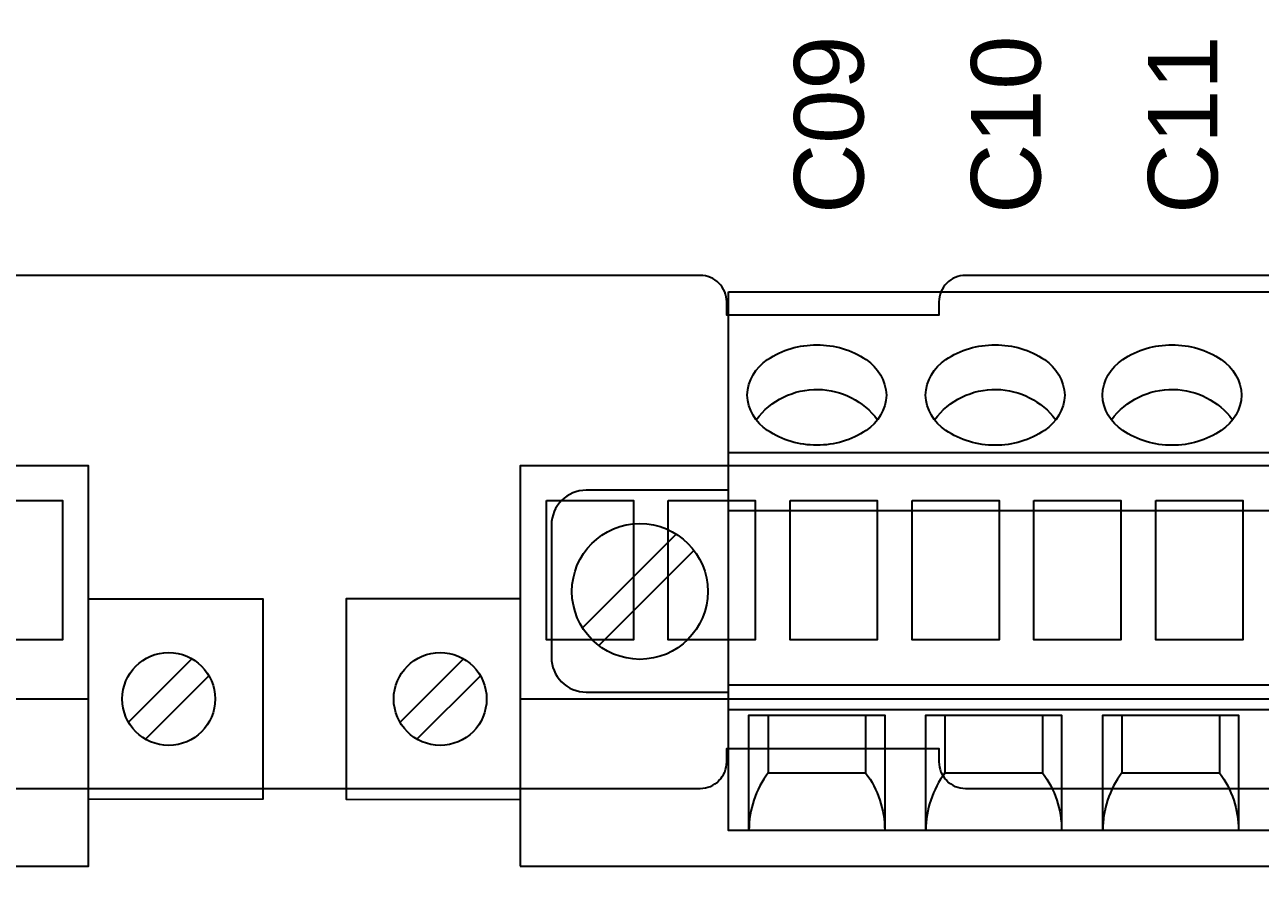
# Model space of a CAD drawing. Extents: x 1 to 23.8, y 0.2 to 17.
# Drawn here: x 19.987 to 21.384, y 4.358 to 5.326 of the extents above; entities that cross this region are included whole.
import ezdxf

# ---------------------------------------------------------------- set-up
doc = ezdxf.new("R2010")
doc.units = 0
doc.header["$MEASUREMENT"] = 0
for name, color, linetype in [('2_01__0-__EMPTY', 7, 'CONTINUOUS'), ('2_03__1-___4__DI__4__DO__S', 7, 'CONTINUOUS'), ('2_04__B-___4__DI__4__DO__F', 7, 'CONTINUOUS'), ('2_05__C-___4__DI__3__DO', 7, 'CONTINUOUS'), ('2_06__2X___8__DO__STD_FORM', 7, 'CONTINUOUS'), ('2_07__2A___8__DO__STD_FORM', 7, 'CONTINUOUS'), ('2_08__2B___8__DO__STD__6__', 7, 'CONTINUOUS'), ('2_09__2C___8__DO__STD__2__', 7, 'CONTINUOUS'), ('2_10__3-___8__DI', 7, 'CONTINUOUS'), ('2_11__D-___14__DI', 7, 'CONTINUOUS'), ('2_12__5-___8__AI', 7, 'CONTINUOUS'), ('2_13__6-___4__AI__4__AO', 7, 'CONTINUOUS'), ('3_01__0-__EMPTY', 7, 'CONTINUOUS'), ('3_02__9X__RTD', 7, 'CONTINUOUS'), ('3_03__91__RTD_TC', 7, 'CONTINUOUS'), ('3_04__1-___4__DI__4__DO__S', 7, 'CONTINUOUS'), ('3_05__B-___4__DI__4__DO__F', 7, 'CONTINUOUS'), ('3_06__C-___4__DI__3__DO', 7, 'CONTINUOUS'), ('3_07__2X___8__DO__STD_FORM', 7, 'CONTINUOUS'), ('3_08__2A___8__DO__STD_FORM', 7, 'CONTINUOUS'), ('3_09__2B___8__DO__STD__6__', 7, 'CONTINUOUS'), ('3_10__2C___8__DO__STD__2__', 7, 'CONTINUOUS'), ('3_11__3-___8__DI', 7, 'CONTINUOUS'), ('3_12__D-___14__DI', 7, 'CONTINUOUS'), ('3_13__5-___8__AI', 7, 'CONTINUOUS'), ('3_14__6-___4__AI__4__AO', 7, 'CONTINUOUS'), ('6_00_____DWG', 7, 'CONTINUOUS')]:
    doc.layers.add(name, color=color, linetype=linetype)
doc.styles.add('ARIAL', font='arial.ttf')

msp = doc.modelspace()

# ---------------------------------------------------------------- linework, layer by layer
at = {"layer": '3_01__0-__EMPTY'}
for points in [[(22.0155, 5.042), (21.0502, 5.042, 0.414214), (21.0203, 5.0121), (21.0203, 4.997), (20.7803, 4.997), (20.7803, 5.0121, 0.414214), (20.7505, 5.042), (19.8552, 5.042, 0.414214)], [(19.8552, 4.462), (20.7505, 4.462, 0.414214), (20.7803, 4.4919), (20.7803, 4.507), (21.0203, 4.507), (21.0203, 4.4919, 0.414214), (21.0502, 4.462), (22.0155, 4.462, 0.414214)]]:
    msp.add_lwpolyline(points, format="xyb", dxfattribs=at)
at = {"layer": '3_02__9X__RTD'}
for points in [[(17.9724, 4.3741), (20.059, 4.3741), (20.059, 4.8269), (17.9724, 4.8269)], [(20.547, 4.3741), (22.6336, 4.3741), (22.6336, 4.8269), (20.547, 4.8269)], [(19.931, 4.7875), (20.0294, 4.7875), (20.0294, 4.63), (19.931, 4.63)], [(20.5765, 4.7875), (20.6749, 4.7875), (20.6749, 4.63), (20.5765, 4.63)], [(20.7143, 4.7875), (20.8127, 4.7875), (20.8127, 4.63), (20.7143, 4.63)], [(20.8521, 4.7875), (20.9505, 4.7875), (20.9505, 4.63), (20.8521, 4.63)], [(20.9899, 4.7875), (21.0883, 4.7875), (21.0883, 4.63), (20.9899, 4.63)], [(21.1277, 4.7875), (21.2261, 4.7875), (21.2261, 4.63), (21.1277, 4.63)], [(21.2655, 4.7875), (21.3639, 4.7875), (21.3639, 4.63), (21.2655, 4.63)]]:
    msp.add_lwpolyline(points, close=True, dxfattribs=at)
for points in [[(20.059, 4.6763), (20.2558, 4.6763), (20.2558, 4.4499), (20.059, 4.4493)], [(20.547, 4.6763), (20.3501, 4.6763), (20.3501, 4.4499), (20.547, 4.4493)], [(20.1758, 4.6085), (20.1041, 4.5368)], [(20.4827, 4.6085), (20.411, 4.5368)], [(20.4827, 4.6085), (20.411, 4.5368)], [(20.1233, 4.5176), (20.195, 4.5893)], [(20.4302, 4.5176), (20.5019, 4.5893)], [(17.9724, 4.5631), (20.059, 4.5631)], [(20.547, 4.5631), (22.6336, 4.5631)]]:
    msp.add_lwpolyline(points, dxfattribs=at)
for centre in [(20.1495, 4.5631), (20.4564, 4.5631)]:
    msp.add_circle(centre, 0.0525, dxfattribs=at)
at = {"layer": '3_03__91__RTD_TC'}
for points in [[(17.9724, 4.3741), (20.059, 4.3741), (20.059, 4.8269), (17.9724, 4.8269)], [(20.547, 4.3741), (22.6336, 4.3741), (22.6336, 4.8269), (20.547, 4.8269)], [(19.931, 4.7875), (20.0294, 4.7875), (20.0294, 4.63), (19.931, 4.63)], [(20.5765, 4.7875), (20.6749, 4.7875), (20.6749, 4.63), (20.5765, 4.63)], [(20.7143, 4.7875), (20.8127, 4.7875), (20.8127, 4.63), (20.7143, 4.63)], [(20.8521, 4.7875), (20.9505, 4.7875), (20.9505, 4.63), (20.8521, 4.63)], [(20.9899, 4.7875), (21.0883, 4.7875), (21.0883, 4.63), (20.9899, 4.63)], [(21.1277, 4.7875), (21.2261, 4.7875), (21.2261, 4.63), (21.1277, 4.63)], [(21.2655, 4.7875), (21.3639, 4.7875), (21.3639, 4.63), (21.2655, 4.63)]]:
    msp.add_lwpolyline(points, close=True, dxfattribs=at)
for points in [[(20.059, 4.6763), (20.2558, 4.6763), (20.2558, 4.4499), (20.059, 4.4493)], [(20.547, 4.6763), (20.3501, 4.6763), (20.3501, 4.4499), (20.547, 4.4493)], [(20.1758, 4.6085), (20.1041, 4.5368)], [(20.4827, 4.6085), (20.411, 4.5368)], [(20.4827, 4.6085), (20.411, 4.5368)], [(20.1233, 4.5176), (20.195, 4.5893)], [(20.4302, 4.5176), (20.5019, 4.5893)], [(17.9724, 4.5631), (20.059, 4.5631)], [(20.547, 4.5631), (22.6336, 4.5631)]]:
    msp.add_lwpolyline(points, dxfattribs=at)
for centre in [(20.1495, 4.5631), (20.4564, 4.5631)]:
    msp.add_circle(centre, 0.0525, dxfattribs=at)
at = {"layer": '3_04__1-___4__DI__4__DO__S'}
msp.add_lwpolyline([(20.7822, 5.0233), (22.3822, 5.0233), (22.3822, 4.4145), (20.7822, 4.4145)], close=True, dxfattribs=at)
for points in [[(20.8035, 4.9068, -0.244062), (20.8266, 4.9468, -0.154167), (20.8822, 4.9634, -0.154167), (20.9379, 4.9468, -0.236767), (20.961, 4.9068, -0.24406), (20.9379, 4.8667, -0.154167), (20.8822, 4.8502, -0.154167), (20.8266, 4.8667, -0.244061)], [(21.0051, 4.9068, -0.244062), (21.0281, 4.9468, -0.154167), (21.0838, 4.9634, -0.154167), (21.1395, 4.9468, -0.236767), (21.1625, 4.9068, -0.24406), (21.1395, 4.8667, -0.154167), (21.0838, 4.8501, -0.154167), (21.0281, 4.8667, -0.244061)], [(21.2051, 4.9068, -0.244062), (21.2281, 4.9468, -0.154167), (21.2838, 4.9634, -0.154167), (21.3395, 4.9468, -0.236767), (21.3625, 4.9068, -0.24406), (21.3395, 4.8667, -0.154167), (21.2838, 4.8501, -0.154167), (21.2281, 4.8667, -0.244061)]]:
    msp.add_lwpolyline(points, format="xyb", close=True, dxfattribs=at)
for points in [[(20.8136, 4.8788, -0.001746), (20.8137, 4.8789, -0.240907), (20.8838, 4.9131, -0.231198), (20.9508, 4.8789, -0.005828), (20.951, 4.879)], [(21.0152, 4.8787, -0.001746), (21.0153, 4.8789, -0.240907), (21.0854, 4.9131, -0.231198), (21.1523, 4.8789, -0.005828), (21.1526, 4.8789)], [(21.2152, 4.8787, -0.001746), (21.2153, 4.8789, -0.240907), (21.2854, 4.9131, -0.231198), (21.3523, 4.8789, -0.005828), (21.3526, 4.8789)], [(20.7822, 4.7991), (20.6216, 4.7991, 0.414169), (20.5822, 4.7597), (20.5822, 4.6102, 0.414258), (20.6216, 4.5708), (20.7822, 4.5708)], [(20.8271, 4.5446), (20.8271, 4.4795, 0.162853), (20.8055, 4.4145, 1.944453)], [(20.9374, 4.5446), (20.9374, 4.4795, -0.162853), (20.959, 4.4145, -1.944453)], [(21.0271, 4.5446), (21.0271, 4.4795, 0.162853), (21.0055, 4.4145, 1.944453)], [(21.1374, 4.5446), (21.1374, 4.4795, -0.162853), (21.159, 4.4145, -1.944453)], [(21.2271, 4.5446), (21.2271, 4.4795, 0.162853), (21.2055, 4.4145, 1.944453)], [(21.3374, 4.5446), (21.3374, 4.4795, -0.162853), (21.359, 4.4145, -1.944453)]]:
    msp.add_lwpolyline(points, format="xyb", dxfattribs=at)
for points in [[(20.7822, 4.8417), (22.3822, 4.8417)], [(20.7822, 4.7762), (22.3822, 4.7762)], [(20.6174, 4.6436), (20.7233, 4.7495)], [(20.6357, 4.6236), (20.7433, 4.7311)], [(20.7822, 4.5791), (22.3822, 4.5791)], [(20.7822, 4.5513), (22.3822, 4.5513)], [(20.8055, 4.4145), (20.8055, 4.5446), (20.959, 4.5446), (20.959, 4.4145)], [(21.0055, 4.4145), (21.0055, 4.5446), (21.159, 4.5446), (21.159, 4.4145)], [(21.2055, 4.4145), (21.2055, 4.5446), (21.359, 4.5446), (21.359, 4.4145)], [(20.8271, 4.4795), (20.9374, 4.4795)], [(21.0271, 4.4795), (21.1374, 4.4795)], [(21.2271, 4.4795), (21.3374, 4.4795)]]:
    msp.add_lwpolyline(points, dxfattribs=at)
msp.add_circle((20.6822, 4.6847), 0.0768, dxfattribs=at)
at = {"layer": '3_05__B-___4__DI__4__DO__F'}
msp.add_lwpolyline([(20.7822, 5.0233), (22.3822, 5.0233), (22.3822, 4.4145), (20.7822, 4.4145)], close=True, dxfattribs=at)
for points in [[(20.8035, 4.9068, -0.244062), (20.8266, 4.9468, -0.154167), (20.8822, 4.9634, -0.154167), (20.9379, 4.9468, -0.236767), (20.961, 4.9068, -0.24406), (20.9379, 4.8667, -0.154167), (20.8822, 4.8502, -0.154167), (20.8266, 4.8667, -0.244061)], [(21.0051, 4.9068, -0.244062), (21.0281, 4.9468, -0.154167), (21.0838, 4.9634, -0.154167), (21.1395, 4.9468, -0.236767), (21.1625, 4.9068, -0.24406), (21.1395, 4.8667, -0.154167), (21.0838, 4.8501, -0.154167), (21.0281, 4.8667, -0.244061)], [(21.2051, 4.9068, -0.244062), (21.2281, 4.9468, -0.154167), (21.2838, 4.9634, -0.154167), (21.3395, 4.9468, -0.236767), (21.3625, 4.9068, -0.24406), (21.3395, 4.8667, -0.154167), (21.2838, 4.8501, -0.154167), (21.2281, 4.8667, -0.244061)]]:
    msp.add_lwpolyline(points, format="xyb", close=True, dxfattribs=at)
for points in [[(20.8136, 4.8788, -0.001746), (20.8137, 4.8789, -0.240907), (20.8838, 4.9131, -0.231198), (20.9508, 4.8789, -0.005828), (20.951, 4.879)], [(21.0152, 4.8787, -0.001746), (21.0153, 4.8789, -0.240907), (21.0854, 4.9131, -0.231198), (21.1523, 4.8789, -0.005828), (21.1526, 4.8789)], [(21.2152, 4.8787, -0.001746), (21.2153, 4.8789, -0.240907), (21.2854, 4.9131, -0.231198), (21.3523, 4.8789, -0.005828), (21.3526, 4.8789)], [(20.7822, 4.7991), (20.6216, 4.7991, 0.414169), (20.5822, 4.7597), (20.5822, 4.6102, 0.414258), (20.6216, 4.5708), (20.7822, 4.5708)], [(20.8271, 4.5446), (20.8271, 4.4795, 0.162853), (20.8055, 4.4145, 1.944453)], [(20.9374, 4.5446), (20.9374, 4.4795, -0.162853), (20.959, 4.4145, -1.944453)], [(21.0271, 4.5446), (21.0271, 4.4795, 0.162853), (21.0055, 4.4145, 1.944453)], [(21.1374, 4.5446), (21.1374, 4.4795, -0.162853), (21.159, 4.4145, -1.944453)], [(21.2271, 4.5446), (21.2271, 4.4795, 0.162853), (21.2055, 4.4145, 1.944453)], [(21.3374, 4.5446), (21.3374, 4.4795, -0.162853), (21.359, 4.4145, -1.944453)]]:
    msp.add_lwpolyline(points, format="xyb", dxfattribs=at)
for points in [[(20.7822, 4.8417), (22.3822, 4.8417)], [(20.7822, 4.7762), (22.3822, 4.7762)], [(20.6174, 4.6436), (20.7233, 4.7495)], [(20.6357, 4.6236), (20.7433, 4.7311)], [(20.7822, 4.5791), (22.3822, 4.5791)], [(20.7822, 4.5513), (22.3822, 4.5513)], [(20.8055, 4.4145), (20.8055, 4.5446), (20.959, 4.5446), (20.959, 4.4145)], [(21.0055, 4.4145), (21.0055, 4.5446), (21.159, 4.5446), (21.159, 4.4145)], [(21.2055, 4.4145), (21.2055, 4.5446), (21.359, 4.5446), (21.359, 4.4145)], [(20.8271, 4.4795), (20.9374, 4.4795)], [(21.0271, 4.4795), (21.1374, 4.4795)], [(21.2271, 4.4795), (21.3374, 4.4795)]]:
    msp.add_lwpolyline(points, dxfattribs=at)
msp.add_circle((20.6822, 4.6847), 0.0768, dxfattribs=at)
at = {"layer": '3_06__C-___4__DI__3__DO'}
msp.add_lwpolyline([(20.7822, 5.0233), (22.3822, 5.0233), (22.3822, 4.4145), (20.7822, 4.4145)], close=True, dxfattribs=at)
for points in [[(20.8035, 4.9068, -0.244062), (20.8266, 4.9468, -0.154167), (20.8822, 4.9634, -0.154167), (20.9379, 4.9468, -0.236767), (20.961, 4.9068, -0.24406), (20.9379, 4.8667, -0.154167), (20.8822, 4.8502, -0.154167), (20.8266, 4.8667, -0.244061)], [(21.0051, 4.9068, -0.244062), (21.0281, 4.9468, -0.154167), (21.0838, 4.9634, -0.154167), (21.1395, 4.9468, -0.236767), (21.1625, 4.9068, -0.24406), (21.1395, 4.8667, -0.154167), (21.0838, 4.8501, -0.154167), (21.0281, 4.8667, -0.244061)], [(21.2051, 4.9068, -0.244062), (21.2281, 4.9468, -0.154167), (21.2838, 4.9634, -0.154167), (21.3395, 4.9468, -0.236767), (21.3625, 4.9068, -0.24406), (21.3395, 4.8667, -0.154167), (21.2838, 4.8501, -0.154167), (21.2281, 4.8667, -0.244061)]]:
    msp.add_lwpolyline(points, format="xyb", close=True, dxfattribs=at)
for points in [[(20.8136, 4.8788, -0.001746), (20.8137, 4.8789, -0.240907), (20.8838, 4.9131, -0.231198), (20.9508, 4.8789, -0.005828), (20.951, 4.879)], [(21.0152, 4.8787, -0.001746), (21.0153, 4.8789, -0.240907), (21.0854, 4.9131, -0.231198), (21.1523, 4.8789, -0.005828), (21.1526, 4.8789)], [(21.2152, 4.8787, -0.001746), (21.2153, 4.8789, -0.240907), (21.2854, 4.9131, -0.231198), (21.3523, 4.8789, -0.005828), (21.3526, 4.8789)], [(20.7822, 4.7991), (20.6216, 4.7991, 0.414169), (20.5822, 4.7597), (20.5822, 4.6102, 0.414258), (20.6216, 4.5708), (20.7822, 4.5708)], [(20.8271, 4.5446), (20.8271, 4.4795, 0.162853), (20.8055, 4.4145, 1.944453)], [(20.9374, 4.5446), (20.9374, 4.4795, -0.162853), (20.959, 4.4145, -1.944453)], [(21.0271, 4.5446), (21.0271, 4.4795, 0.162853), (21.0055, 4.4145, 1.944453)], [(21.1374, 4.5446), (21.1374, 4.4795, -0.162853), (21.159, 4.4145, -1.944453)], [(21.2271, 4.5446), (21.2271, 4.4795, 0.162853), (21.2055, 4.4145, 1.944453)], [(21.3374, 4.5446), (21.3374, 4.4795, -0.162853), (21.359, 4.4145, -1.944453)]]:
    msp.add_lwpolyline(points, format="xyb", dxfattribs=at)
for points in [[(20.7822, 4.8417), (22.3822, 4.8417)], [(20.7822, 4.7762), (22.3822, 4.7762)], [(20.6174, 4.6436), (20.7233, 4.7495)], [(20.6357, 4.6236), (20.7433, 4.7311)], [(20.7822, 4.5791), (22.3822, 4.5791)], [(20.7822, 4.5513), (22.3822, 4.5513)], [(20.8055, 4.4145), (20.8055, 4.5446), (20.959, 4.5446), (20.959, 4.4145)], [(21.0055, 4.4145), (21.0055, 4.5446), (21.159, 4.5446), (21.159, 4.4145)], [(21.2055, 4.4145), (21.2055, 4.5446), (21.359, 4.5446), (21.359, 4.4145)], [(20.8271, 4.4795), (20.9374, 4.4795)], [(21.0271, 4.4795), (21.1374, 4.4795)], [(21.2271, 4.4795), (21.3374, 4.4795)]]:
    msp.add_lwpolyline(points, dxfattribs=at)
msp.add_circle((20.6822, 4.6847), 0.0768, dxfattribs=at)
at = {"layer": '3_07__2X___8__DO__STD_FORM'}
msp.add_lwpolyline([(20.7822, 5.0233), (22.3822, 5.0233), (22.3822, 4.4145), (20.7822, 4.4145)], close=True, dxfattribs=at)
for points in [[(20.8035, 4.9068, -0.244062), (20.8266, 4.9468, -0.154167), (20.8822, 4.9634, -0.154167), (20.9379, 4.9468, -0.236767), (20.961, 4.9068, -0.24406), (20.9379, 4.8667, -0.154167), (20.8822, 4.8502, -0.154167), (20.8266, 4.8667, -0.244061)], [(21.0051, 4.9068, -0.244062), (21.0281, 4.9468, -0.154167), (21.0838, 4.9634, -0.154167), (21.1395, 4.9468, -0.236767), (21.1625, 4.9068, -0.24406), (21.1395, 4.8667, -0.154167), (21.0838, 4.8501, -0.154167), (21.0281, 4.8667, -0.244061)], [(21.2051, 4.9068, -0.244062), (21.2281, 4.9468, -0.154167), (21.2838, 4.9634, -0.154167), (21.3395, 4.9468, -0.236767), (21.3625, 4.9068, -0.24406), (21.3395, 4.8667, -0.154167), (21.2838, 4.8501, -0.154167), (21.2281, 4.8667, -0.244061)]]:
    msp.add_lwpolyline(points, format="xyb", close=True, dxfattribs=at)
for points in [[(20.8136, 4.8788, -0.001746), (20.8137, 4.8789, -0.240907), (20.8838, 4.9131, -0.231198), (20.9508, 4.8789, -0.005828), (20.951, 4.879)], [(21.0152, 4.8787, -0.001746), (21.0153, 4.8789, -0.240907), (21.0854, 4.9131, -0.231198), (21.1523, 4.8789, -0.005828), (21.1526, 4.8789)], [(21.2152, 4.8787, -0.001746), (21.2153, 4.8789, -0.240907), (21.2854, 4.9131, -0.231198), (21.3523, 4.8789, -0.005828), (21.3526, 4.8789)], [(20.7822, 4.7991), (20.6216, 4.7991, 0.414169), (20.5822, 4.7597), (20.5822, 4.6102, 0.414258), (20.6216, 4.5708), (20.7822, 4.5708)], [(20.8271, 4.5446), (20.8271, 4.4795, 0.162853), (20.8055, 4.4145, 1.944453)], [(20.9374, 4.5446), (20.9374, 4.4795, -0.162853), (20.959, 4.4145, -1.944453)], [(21.0271, 4.5446), (21.0271, 4.4795, 0.162853), (21.0055, 4.4145, 1.944453)], [(21.1374, 4.5446), (21.1374, 4.4795, -0.162853), (21.159, 4.4145, -1.944453)], [(21.2271, 4.5446), (21.2271, 4.4795, 0.162853), (21.2055, 4.4145, 1.944453)], [(21.3374, 4.5446), (21.3374, 4.4795, -0.162853), (21.359, 4.4145, -1.944453)]]:
    msp.add_lwpolyline(points, format="xyb", dxfattribs=at)
for points in [[(20.7822, 4.8417), (22.3822, 4.8417)], [(20.7822, 4.7762), (22.3822, 4.7762)], [(20.6174, 4.6436), (20.7233, 4.7495)], [(20.6357, 4.6236), (20.7433, 4.7311)], [(20.7822, 4.5791), (22.3822, 4.5791)], [(20.7822, 4.5513), (22.3822, 4.5513)], [(20.8055, 4.4145), (20.8055, 4.5446), (20.959, 4.5446), (20.959, 4.4145)], [(21.0055, 4.4145), (21.0055, 4.5446), (21.159, 4.5446), (21.159, 4.4145)], [(21.2055, 4.4145), (21.2055, 4.5446), (21.359, 4.5446), (21.359, 4.4145)], [(20.8271, 4.4795), (20.9374, 4.4795)], [(21.0271, 4.4795), (21.1374, 4.4795)], [(21.2271, 4.4795), (21.3374, 4.4795)]]:
    msp.add_lwpolyline(points, dxfattribs=at)
msp.add_circle((20.6822, 4.6847), 0.0768, dxfattribs=at)
at = {"layer": '3_08__2A___8__DO__STD_FORM'}
msp.add_lwpolyline([(20.7822, 5.0233), (22.3822, 5.0233), (22.3822, 4.4145), (20.7822, 4.4145)], close=True, dxfattribs=at)
for points in [[(20.8035, 4.9068, -0.244062), (20.8266, 4.9468, -0.154167), (20.8822, 4.9634, -0.154167), (20.9379, 4.9468, -0.236767), (20.961, 4.9068, -0.24406), (20.9379, 4.8667, -0.154167), (20.8822, 4.8502, -0.154167), (20.8266, 4.8667, -0.244061)], [(21.0051, 4.9068, -0.244062), (21.0281, 4.9468, -0.154167), (21.0838, 4.9634, -0.154167), (21.1395, 4.9468, -0.236767), (21.1625, 4.9068, -0.24406), (21.1395, 4.8667, -0.154167), (21.0838, 4.8501, -0.154167), (21.0281, 4.8667, -0.244061)], [(21.2051, 4.9068, -0.244062), (21.2281, 4.9468, -0.154167), (21.2838, 4.9634, -0.154167), (21.3395, 4.9468, -0.236767), (21.3625, 4.9068, -0.24406), (21.3395, 4.8667, -0.154167), (21.2838, 4.8501, -0.154167), (21.2281, 4.8667, -0.244061)]]:
    msp.add_lwpolyline(points, format="xyb", close=True, dxfattribs=at)
for points in [[(20.8136, 4.8788, -0.001746), (20.8137, 4.8789, -0.240907), (20.8838, 4.9131, -0.231198), (20.9508, 4.8789, -0.005828), (20.951, 4.879)], [(21.0152, 4.8787, -0.001746), (21.0153, 4.8789, -0.240907), (21.0854, 4.9131, -0.231198), (21.1523, 4.8789, -0.005828), (21.1526, 4.8789)], [(21.2152, 4.8787, -0.001746), (21.2153, 4.8789, -0.240907), (21.2854, 4.9131, -0.231198), (21.3523, 4.8789, -0.005828), (21.3526, 4.8789)], [(20.7822, 4.7991), (20.6216, 4.7991, 0.414169), (20.5822, 4.7597), (20.5822, 4.6102, 0.414258), (20.6216, 4.5708), (20.7822, 4.5708)], [(20.8271, 4.5446), (20.8271, 4.4795, 0.162853), (20.8055, 4.4145, 1.944453)], [(20.9374, 4.5446), (20.9374, 4.4795, -0.162853), (20.959, 4.4145, -1.944453)], [(21.0271, 4.5446), (21.0271, 4.4795, 0.162853), (21.0055, 4.4145, 1.944453)], [(21.1374, 4.5446), (21.1374, 4.4795, -0.162853), (21.159, 4.4145, -1.944453)], [(21.2271, 4.5446), (21.2271, 4.4795, 0.162853), (21.2055, 4.4145, 1.944453)], [(21.3374, 4.5446), (21.3374, 4.4795, -0.162853), (21.359, 4.4145, -1.944453)]]:
    msp.add_lwpolyline(points, format="xyb", dxfattribs=at)
for points in [[(20.7822, 4.8417), (22.3822, 4.8417)], [(20.7822, 4.7762), (22.3822, 4.7762)], [(20.6174, 4.6436), (20.7233, 4.7495)], [(20.6357, 4.6236), (20.7433, 4.7311)], [(20.7822, 4.5791), (22.3822, 4.5791)], [(20.7822, 4.5513), (22.3822, 4.5513)], [(20.8055, 4.4145), (20.8055, 4.5446), (20.959, 4.5446), (20.959, 4.4145)], [(21.0055, 4.4145), (21.0055, 4.5446), (21.159, 4.5446), (21.159, 4.4145)], [(21.2055, 4.4145), (21.2055, 4.5446), (21.359, 4.5446), (21.359, 4.4145)], [(20.8271, 4.4795), (20.9374, 4.4795)], [(21.0271, 4.4795), (21.1374, 4.4795)], [(21.2271, 4.4795), (21.3374, 4.4795)]]:
    msp.add_lwpolyline(points, dxfattribs=at)
msp.add_circle((20.6822, 4.6847), 0.0768, dxfattribs=at)
at = {"layer": '3_09__2B___8__DO__STD__6__'}
msp.add_lwpolyline([(20.7822, 5.0233), (22.3822, 5.0233), (22.3822, 4.4145), (20.7822, 4.4145)], close=True, dxfattribs=at)
for points in [[(20.8035, 4.9068, -0.244062), (20.8266, 4.9468, -0.154167), (20.8822, 4.9634, -0.154167), (20.9379, 4.9468, -0.236767), (20.961, 4.9068, -0.24406), (20.9379, 4.8667, -0.154167), (20.8822, 4.8502, -0.154167), (20.8266, 4.8667, -0.244061)], [(21.0051, 4.9068, -0.244062), (21.0281, 4.9468, -0.154167), (21.0838, 4.9634, -0.154167), (21.1395, 4.9468, -0.236767), (21.1625, 4.9068, -0.24406), (21.1395, 4.8667, -0.154167), (21.0838, 4.8501, -0.154167), (21.0281, 4.8667, -0.244061)], [(21.2051, 4.9068, -0.244062), (21.2281, 4.9468, -0.154167), (21.2838, 4.9634, -0.154167), (21.3395, 4.9468, -0.236767), (21.3625, 4.9068, -0.24406), (21.3395, 4.8667, -0.154167), (21.2838, 4.8501, -0.154167), (21.2281, 4.8667, -0.244061)]]:
    msp.add_lwpolyline(points, format="xyb", close=True, dxfattribs=at)
for points in [[(20.8136, 4.8788, -0.001746), (20.8137, 4.8789, -0.240907), (20.8838, 4.9131, -0.231198), (20.9508, 4.8789, -0.005828), (20.951, 4.879)], [(21.0152, 4.8787, -0.001746), (21.0153, 4.8789, -0.240907), (21.0854, 4.9131, -0.231198), (21.1523, 4.8789, -0.005828), (21.1526, 4.8789)], [(21.2152, 4.8787, -0.001746), (21.2153, 4.8789, -0.240907), (21.2854, 4.9131, -0.231198), (21.3523, 4.8789, -0.005828), (21.3526, 4.8789)], [(20.7822, 4.7991), (20.6216, 4.7991, 0.414169), (20.5822, 4.7597), (20.5822, 4.6102, 0.414258), (20.6216, 4.5708), (20.7822, 4.5708)], [(20.8271, 4.5446), (20.8271, 4.4795, 0.162853), (20.8055, 4.4145, 1.944453)], [(20.9374, 4.5446), (20.9374, 4.4795, -0.162853), (20.959, 4.4145, -1.944453)], [(21.0271, 4.5446), (21.0271, 4.4795, 0.162853), (21.0055, 4.4145, 1.944453)], [(21.1374, 4.5446), (21.1374, 4.4795, -0.162853), (21.159, 4.4145, -1.944453)], [(21.2271, 4.5446), (21.2271, 4.4795, 0.162853), (21.2055, 4.4145, 1.944453)], [(21.3374, 4.5446), (21.3374, 4.4795, -0.162853), (21.359, 4.4145, -1.944453)]]:
    msp.add_lwpolyline(points, format="xyb", dxfattribs=at)
for points in [[(20.7822, 4.8417), (22.3822, 4.8417)], [(20.7822, 4.7762), (22.3822, 4.7762)], [(20.6174, 4.6436), (20.7233, 4.7495)], [(20.6357, 4.6236), (20.7433, 4.7311)], [(20.7822, 4.5791), (22.3822, 4.5791)], [(20.7822, 4.5513), (22.3822, 4.5513)], [(20.8055, 4.4145), (20.8055, 4.5446), (20.959, 4.5446), (20.959, 4.4145)], [(21.0055, 4.4145), (21.0055, 4.5446), (21.159, 4.5446), (21.159, 4.4145)], [(21.2055, 4.4145), (21.2055, 4.5446), (21.359, 4.5446), (21.359, 4.4145)], [(20.8271, 4.4795), (20.9374, 4.4795)], [(21.0271, 4.4795), (21.1374, 4.4795)], [(21.2271, 4.4795), (21.3374, 4.4795)]]:
    msp.add_lwpolyline(points, dxfattribs=at)
msp.add_circle((20.6822, 4.6847), 0.0768, dxfattribs=at)
at = {"layer": '3_10__2C___8__DO__STD__2__'}
msp.add_lwpolyline([(20.7822, 5.0233), (22.3822, 5.0233), (22.3822, 4.4145), (20.7822, 4.4145)], close=True, dxfattribs=at)
for points in [[(20.8035, 4.9068, -0.244062), (20.8266, 4.9468, -0.154167), (20.8822, 4.9634, -0.154167), (20.9379, 4.9468, -0.236767), (20.961, 4.9068, -0.24406), (20.9379, 4.8667, -0.154167), (20.8822, 4.8502, -0.154167), (20.8266, 4.8667, -0.244061)], [(21.0051, 4.9068, -0.244062), (21.0281, 4.9468, -0.154167), (21.0838, 4.9634, -0.154167), (21.1395, 4.9468, -0.236767), (21.1625, 4.9068, -0.24406), (21.1395, 4.8667, -0.154167), (21.0838, 4.8501, -0.154167), (21.0281, 4.8667, -0.244061)], [(21.2051, 4.9068, -0.244062), (21.2281, 4.9468, -0.154167), (21.2838, 4.9634, -0.154167), (21.3395, 4.9468, -0.236767), (21.3625, 4.9068, -0.24406), (21.3395, 4.8667, -0.154167), (21.2838, 4.8501, -0.154167), (21.2281, 4.8667, -0.244061)]]:
    msp.add_lwpolyline(points, format="xyb", close=True, dxfattribs=at)
for points in [[(20.8136, 4.8788, -0.001746), (20.8137, 4.8789, -0.240907), (20.8838, 4.9131, -0.231198), (20.9508, 4.8789, -0.005828), (20.951, 4.879)], [(21.0152, 4.8787, -0.001746), (21.0153, 4.8789, -0.240907), (21.0854, 4.9131, -0.231198), (21.1523, 4.8789, -0.005828), (21.1526, 4.8789)], [(21.2152, 4.8787, -0.001746), (21.2153, 4.8789, -0.240907), (21.2854, 4.9131, -0.231198), (21.3523, 4.8789, -0.005828), (21.3526, 4.8789)], [(20.7822, 4.7991), (20.6216, 4.7991, 0.414169), (20.5822, 4.7597), (20.5822, 4.6102, 0.414258), (20.6216, 4.5708), (20.7822, 4.5708)], [(20.8271, 4.5446), (20.8271, 4.4795, 0.162853), (20.8055, 4.4145, 1.944453)], [(20.9374, 4.5446), (20.9374, 4.4795, -0.162853), (20.959, 4.4145, -1.944453)], [(21.0271, 4.5446), (21.0271, 4.4795, 0.162853), (21.0055, 4.4145, 1.944453)], [(21.1374, 4.5446), (21.1374, 4.4795, -0.162853), (21.159, 4.4145, -1.944453)], [(21.2271, 4.5446), (21.2271, 4.4795, 0.162853), (21.2055, 4.4145, 1.944453)], [(21.3374, 4.5446), (21.3374, 4.4795, -0.162853), (21.359, 4.4145, -1.944453)]]:
    msp.add_lwpolyline(points, format="xyb", dxfattribs=at)
for points in [[(20.7822, 4.8417), (22.3822, 4.8417)], [(20.7822, 4.7762), (22.3822, 4.7762)], [(20.6174, 4.6436), (20.7233, 4.7495)], [(20.6357, 4.6236), (20.7433, 4.7311)], [(20.7822, 4.5791), (22.3822, 4.5791)], [(20.7822, 4.5513), (22.3822, 4.5513)], [(20.8055, 4.4145), (20.8055, 4.5446), (20.959, 4.5446), (20.959, 4.4145)], [(21.0055, 4.4145), (21.0055, 4.5446), (21.159, 4.5446), (21.159, 4.4145)], [(21.2055, 4.4145), (21.2055, 4.5446), (21.359, 4.5446), (21.359, 4.4145)], [(20.8271, 4.4795), (20.9374, 4.4795)], [(21.0271, 4.4795), (21.1374, 4.4795)], [(21.2271, 4.4795), (21.3374, 4.4795)]]:
    msp.add_lwpolyline(points, dxfattribs=at)
msp.add_circle((20.6822, 4.6847), 0.0768, dxfattribs=at)
at = {"layer": '3_11__3-___8__DI'}
msp.add_lwpolyline([(20.7822, 5.0233), (22.3822, 5.0233), (22.3822, 4.4145), (20.7822, 4.4145)], close=True, dxfattribs=at)
for points in [[(20.8035, 4.9068, -0.244062), (20.8266, 4.9468, -0.154167), (20.8822, 4.9634, -0.154167), (20.9379, 4.9468, -0.236767), (20.961, 4.9068, -0.24406), (20.9379, 4.8667, -0.154167), (20.8822, 4.8502, -0.154167), (20.8266, 4.8667, -0.244061)], [(21.0051, 4.9068, -0.244062), (21.0281, 4.9468, -0.154167), (21.0838, 4.9634, -0.154167), (21.1395, 4.9468, -0.236767), (21.1625, 4.9068, -0.24406), (21.1395, 4.8667, -0.154167), (21.0838, 4.8501, -0.154167), (21.0281, 4.8667, -0.244061)], [(21.2051, 4.9068, -0.244062), (21.2281, 4.9468, -0.154167), (21.2838, 4.9634, -0.154167), (21.3395, 4.9468, -0.236767), (21.3625, 4.9068, -0.24406), (21.3395, 4.8667, -0.154167), (21.2838, 4.8501, -0.154167), (21.2281, 4.8667, -0.244061)]]:
    msp.add_lwpolyline(points, format="xyb", close=True, dxfattribs=at)
for points in [[(20.8136, 4.8788, -0.001746), (20.8137, 4.8789, -0.240907), (20.8838, 4.9131, -0.231198), (20.9508, 4.8789, -0.005828), (20.951, 4.879)], [(21.0152, 4.8787, -0.001746), (21.0153, 4.8789, -0.240907), (21.0854, 4.9131, -0.231198), (21.1523, 4.8789, -0.005828), (21.1526, 4.8789)], [(21.2152, 4.8787, -0.001746), (21.2153, 4.8789, -0.240907), (21.2854, 4.9131, -0.231198), (21.3523, 4.8789, -0.005828), (21.3526, 4.8789)], [(20.7822, 4.7991), (20.6216, 4.7991, 0.414169), (20.5822, 4.7597), (20.5822, 4.6102, 0.414258), (20.6216, 4.5708), (20.7822, 4.5708)], [(20.8271, 4.5446), (20.8271, 4.4795, 0.162853), (20.8055, 4.4145, 1.944453)], [(20.9374, 4.5446), (20.9374, 4.4795, -0.162853), (20.959, 4.4145, -1.944453)], [(21.0271, 4.5446), (21.0271, 4.4795, 0.162853), (21.0055, 4.4145, 1.944453)], [(21.1374, 4.5446), (21.1374, 4.4795, -0.162853), (21.159, 4.4145, -1.944453)], [(21.2271, 4.5446), (21.2271, 4.4795, 0.162853), (21.2055, 4.4145, 1.944453)], [(21.3374, 4.5446), (21.3374, 4.4795, -0.162853), (21.359, 4.4145, -1.944453)]]:
    msp.add_lwpolyline(points, format="xyb", dxfattribs=at)
for points in [[(20.7822, 4.8417), (22.3822, 4.8417)], [(20.7822, 4.7762), (22.3822, 4.7762)], [(20.6174, 4.6436), (20.7233, 4.7495)], [(20.6357, 4.6236), (20.7433, 4.7311)], [(20.7822, 4.5791), (22.3822, 4.5791)], [(20.7822, 4.5513), (22.3822, 4.5513)], [(20.8055, 4.4145), (20.8055, 4.5446), (20.959, 4.5446), (20.959, 4.4145)], [(21.0055, 4.4145), (21.0055, 4.5446), (21.159, 4.5446), (21.159, 4.4145)], [(21.2055, 4.4145), (21.2055, 4.5446), (21.359, 4.5446), (21.359, 4.4145)], [(20.8271, 4.4795), (20.9374, 4.4795)], [(21.0271, 4.4795), (21.1374, 4.4795)], [(21.2271, 4.4795), (21.3374, 4.4795)]]:
    msp.add_lwpolyline(points, dxfattribs=at)
msp.add_circle((20.6822, 4.6847), 0.0768, dxfattribs=at)
at = {"layer": '3_12__D-___14__DI'}
msp.add_lwpolyline([(20.7822, 5.0233), (22.3822, 5.0233), (22.3822, 4.4145), (20.7822, 4.4145)], close=True, dxfattribs=at)
for points in [[(20.8035, 4.9068, -0.244062), (20.8266, 4.9468, -0.154167), (20.8822, 4.9634, -0.154167), (20.9379, 4.9468, -0.236767), (20.961, 4.9068, -0.24406), (20.9379, 4.8667, -0.154167), (20.8822, 4.8502, -0.154167), (20.8266, 4.8667, -0.244061)], [(21.0051, 4.9068, -0.244062), (21.0281, 4.9468, -0.154167), (21.0838, 4.9634, -0.154167), (21.1395, 4.9468, -0.236767), (21.1625, 4.9068, -0.24406), (21.1395, 4.8667, -0.154167), (21.0838, 4.8501, -0.154167), (21.0281, 4.8667, -0.244061)], [(21.2051, 4.9068, -0.244062), (21.2281, 4.9468, -0.154167), (21.2838, 4.9634, -0.154167), (21.3395, 4.9468, -0.236767), (21.3625, 4.9068, -0.24406), (21.3395, 4.8667, -0.154167), (21.2838, 4.8501, -0.154167), (21.2281, 4.8667, -0.244061)]]:
    msp.add_lwpolyline(points, format="xyb", close=True, dxfattribs=at)
for points in [[(20.8136, 4.8788, -0.001746), (20.8137, 4.8789, -0.240907), (20.8838, 4.9131, -0.231198), (20.9508, 4.8789, -0.005828), (20.951, 4.879)], [(21.0152, 4.8787, -0.001746), (21.0153, 4.8789, -0.240907), (21.0854, 4.9131, -0.231198), (21.1523, 4.8789, -0.005828), (21.1526, 4.8789)], [(21.2152, 4.8787, -0.001746), (21.2153, 4.8789, -0.240907), (21.2854, 4.9131, -0.231198), (21.3523, 4.8789, -0.005828), (21.3526, 4.8789)], [(20.7822, 4.7991), (20.6216, 4.7991, 0.414169), (20.5822, 4.7597), (20.5822, 4.6102, 0.414258), (20.6216, 4.5708), (20.7822, 4.5708)], [(20.8271, 4.5446), (20.8271, 4.4795, 0.162853), (20.8055, 4.4145, 1.944453)], [(20.9374, 4.5446), (20.9374, 4.4795, -0.162853), (20.959, 4.4145, -1.944453)], [(21.0271, 4.5446), (21.0271, 4.4795, 0.162853), (21.0055, 4.4145, 1.944453)], [(21.1374, 4.5446), (21.1374, 4.4795, -0.162853), (21.159, 4.4145, -1.944453)], [(21.2271, 4.5446), (21.2271, 4.4795, 0.162853), (21.2055, 4.4145, 1.944453)], [(21.3374, 4.5446), (21.3374, 4.4795, -0.162853), (21.359, 4.4145, -1.944453)]]:
    msp.add_lwpolyline(points, format="xyb", dxfattribs=at)
for points in [[(20.7822, 4.8417), (22.3822, 4.8417)], [(20.7822, 4.7762), (22.3822, 4.7762)], [(20.6174, 4.6436), (20.7233, 4.7495)], [(20.6357, 4.6236), (20.7433, 4.7311)], [(20.7822, 4.5791), (22.3822, 4.5791)], [(20.7822, 4.5513), (22.3822, 4.5513)], [(20.8055, 4.4145), (20.8055, 4.5446), (20.959, 4.5446), (20.959, 4.4145)], [(21.0055, 4.4145), (21.0055, 4.5446), (21.159, 4.5446), (21.159, 4.4145)], [(21.2055, 4.4145), (21.2055, 4.5446), (21.359, 4.5446), (21.359, 4.4145)], [(20.8271, 4.4795), (20.9374, 4.4795)], [(21.0271, 4.4795), (21.1374, 4.4795)], [(21.2271, 4.4795), (21.3374, 4.4795)]]:
    msp.add_lwpolyline(points, dxfattribs=at)
msp.add_circle((20.6822, 4.6847), 0.0768, dxfattribs=at)
at = {"layer": '3_13__5-___8__AI'}
msp.add_lwpolyline([(20.7822, 5.0233), (22.3822, 5.0233), (22.3822, 4.4145), (20.7822, 4.4145)], close=True, dxfattribs=at)
for points in [[(20.8035, 4.9068, -0.244062), (20.8266, 4.9468, -0.154167), (20.8822, 4.9634, -0.154167), (20.9379, 4.9468, -0.236767), (20.961, 4.9068, -0.24406), (20.9379, 4.8667, -0.154167), (20.8822, 4.8502, -0.154167), (20.8266, 4.8667, -0.244061)], [(21.0051, 4.9068, -0.244062), (21.0281, 4.9468, -0.154167), (21.0838, 4.9634, -0.154167), (21.1395, 4.9468, -0.236767), (21.1625, 4.9068, -0.24406), (21.1395, 4.8667, -0.154167), (21.0838, 4.8501, -0.154167), (21.0281, 4.8667, -0.244061)], [(21.2051, 4.9068, -0.244062), (21.2281, 4.9468, -0.154167), (21.2838, 4.9634, -0.154167), (21.3395, 4.9468, -0.236767), (21.3625, 4.9068, -0.24406), (21.3395, 4.8667, -0.154167), (21.2838, 4.8501, -0.154167), (21.2281, 4.8667, -0.244061)]]:
    msp.add_lwpolyline(points, format="xyb", close=True, dxfattribs=at)
for points in [[(20.8136, 4.8788, -0.001746), (20.8137, 4.8789, -0.240907), (20.8838, 4.9131, -0.231198), (20.9508, 4.8789, -0.005828), (20.951, 4.879)], [(21.0152, 4.8787, -0.001746), (21.0153, 4.8789, -0.240907), (21.0854, 4.9131, -0.231198), (21.1523, 4.8789, -0.005828), (21.1526, 4.8789)], [(21.2152, 4.8787, -0.001746), (21.2153, 4.8789, -0.240907), (21.2854, 4.9131, -0.231198), (21.3523, 4.8789, -0.005828), (21.3526, 4.8789)], [(20.7822, 4.7991), (20.6216, 4.7991, 0.414169), (20.5822, 4.7597), (20.5822, 4.6102, 0.414258), (20.6216, 4.5708), (20.7822, 4.5708)], [(20.8271, 4.5446), (20.8271, 4.4795, 0.162853), (20.8055, 4.4145, 1.944453)], [(20.9374, 4.5446), (20.9374, 4.4795, -0.162853), (20.959, 4.4145, -1.944453)], [(21.0271, 4.5446), (21.0271, 4.4795, 0.162853), (21.0055, 4.4145, 1.944453)], [(21.1374, 4.5446), (21.1374, 4.4795, -0.162853), (21.159, 4.4145, -1.944453)], [(21.2271, 4.5446), (21.2271, 4.4795, 0.162853), (21.2055, 4.4145, 1.944453)], [(21.3374, 4.5446), (21.3374, 4.4795, -0.162853), (21.359, 4.4145, -1.944453)]]:
    msp.add_lwpolyline(points, format="xyb", dxfattribs=at)
for points in [[(20.7822, 4.8417), (22.3822, 4.8417)], [(20.7822, 4.7762), (22.3822, 4.7762)], [(20.6174, 4.6436), (20.7233, 4.7495)], [(20.6357, 4.6236), (20.7433, 4.7311)], [(20.7822, 4.5791), (22.3822, 4.5791)], [(20.7822, 4.5513), (22.3822, 4.5513)], [(20.8055, 4.4145), (20.8055, 4.5446), (20.959, 4.5446), (20.959, 4.4145)], [(21.0055, 4.4145), (21.0055, 4.5446), (21.159, 4.5446), (21.159, 4.4145)], [(21.2055, 4.4145), (21.2055, 4.5446), (21.359, 4.5446), (21.359, 4.4145)], [(20.8271, 4.4795), (20.9374, 4.4795)], [(21.0271, 4.4795), (21.1374, 4.4795)], [(21.2271, 4.4795), (21.3374, 4.4795)]]:
    msp.add_lwpolyline(points, dxfattribs=at)
msp.add_circle((20.6822, 4.6847), 0.0768, dxfattribs=at)
at = {"layer": '3_14__6-___4__AI__4__AO'}
msp.add_lwpolyline([(20.7822, 5.0233), (22.3822, 5.0233), (22.3822, 4.4145), (20.7822, 4.4145)], close=True, dxfattribs=at)
for points in [[(20.8035, 4.9068, -0.244062), (20.8266, 4.9468, -0.154167), (20.8822, 4.9634, -0.154167), (20.9379, 4.9468, -0.236767), (20.961, 4.9068, -0.24406), (20.9379, 4.8667, -0.154167), (20.8822, 4.8502, -0.154167), (20.8266, 4.8667, -0.244061)], [(21.0051, 4.9068, -0.244062), (21.0281, 4.9468, -0.154167), (21.0838, 4.9634, -0.154167), (21.1395, 4.9468, -0.236767), (21.1625, 4.9068, -0.24406), (21.1395, 4.8667, -0.154167), (21.0838, 4.8501, -0.154167), (21.0281, 4.8667, -0.244061)], [(21.2051, 4.9068, -0.244062), (21.2281, 4.9468, -0.154167), (21.2838, 4.9634, -0.154167), (21.3395, 4.9468, -0.236767), (21.3625, 4.9068, -0.24406), (21.3395, 4.8667, -0.154167), (21.2838, 4.8501, -0.154167), (21.2281, 4.8667, -0.244061)]]:
    msp.add_lwpolyline(points, format="xyb", close=True, dxfattribs=at)
for points in [[(20.8136, 4.8788, -0.001746), (20.8137, 4.8789, -0.240907), (20.8838, 4.9131, -0.231198), (20.9508, 4.8789, -0.005828), (20.951, 4.879)], [(21.0152, 4.8787, -0.001746), (21.0153, 4.8789, -0.240907), (21.0854, 4.9131, -0.231198), (21.1523, 4.8789, -0.005828), (21.1526, 4.8789)], [(21.2152, 4.8787, -0.001746), (21.2153, 4.8789, -0.240907), (21.2854, 4.9131, -0.231198), (21.3523, 4.8789, -0.005828), (21.3526, 4.8789)], [(20.7822, 4.7991), (20.6216, 4.7991, 0.414169), (20.5822, 4.7597), (20.5822, 4.6102, 0.414258), (20.6216, 4.5708), (20.7822, 4.5708)], [(20.8271, 4.5446), (20.8271, 4.4795, 0.162853), (20.8055, 4.4145, 1.944453)], [(20.9374, 4.5446), (20.9374, 4.4795, -0.162853), (20.959, 4.4145, -1.944453)], [(21.0271, 4.5446), (21.0271, 4.4795, 0.162853), (21.0055, 4.4145, 1.944453)], [(21.1374, 4.5446), (21.1374, 4.4795, -0.162853), (21.159, 4.4145, -1.944453)], [(21.2271, 4.5446), (21.2271, 4.4795, 0.162853), (21.2055, 4.4145, 1.944453)], [(21.3374, 4.5446), (21.3374, 4.4795, -0.162853), (21.359, 4.4145, -1.944453)]]:
    msp.add_lwpolyline(points, format="xyb", dxfattribs=at)
for points in [[(20.7822, 4.8417), (22.3822, 4.8417)], [(20.7822, 4.7762), (22.3822, 4.7762)], [(20.6174, 4.6436), (20.7233, 4.7495)], [(20.6357, 4.6236), (20.7433, 4.7311)], [(20.7822, 4.5791), (22.3822, 4.5791)], [(20.7822, 4.5513), (22.3822, 4.5513)], [(20.8055, 4.4145), (20.8055, 4.5446), (20.959, 4.5446), (20.959, 4.4145)], [(21.0055, 4.4145), (21.0055, 4.5446), (21.159, 4.5446), (21.159, 4.4145)], [(21.2055, 4.4145), (21.2055, 4.5446), (21.359, 4.5446), (21.359, 4.4145)], [(20.8271, 4.4795), (20.9374, 4.4795)], [(21.0271, 4.4795), (21.1374, 4.4795)], [(21.2271, 4.4795), (21.3374, 4.4795)]]:
    msp.add_lwpolyline(points, dxfattribs=at)
msp.add_circle((20.6822, 4.6847), 0.0768, dxfattribs=at)
at = {"layer": '6_00_____DWG'}
msp.add_lwpolyline([(17.9705, 8.8523), (22.6358, 8.8523, -0.414214), (22.7146, 8.7735), (22.7146, 8.685, 0.414214), (22.8327, 8.5669), (22.9213, 8.5669, -0.414213), (23, 8.4881), (23, 1.933, -0.414213), (22.9213, 1.8543), (22.8327, 1.8543, 0.414213), (22.7146, 1.7361), (22.7146, 1.6476, -0.414213), (22.6358, 1.5688, -0.000001), (17.9705, 1.5688, -0.414214), (17.8917, 1.6476), (17.8917, 1.7361, 0.414214), (17.7736, 1.8543), (17.685, 1.8543, -0.414214), (17.6063, 1.933), (17.6063, 8.4881, -0.414213), (17.685, 8.5669), (17.7736, 8.5669, 0.414213), (17.8917, 8.685), (17.8917, 8.7735, -0.414213)], format="xyb", close=True, dxfattribs=at)

# ---------------------------------------------------------------- texts
at = {"layer": '2_01__0-__EMPTY', "style": 'ARIAL'}
for s, p in [('C10', (21.1352, 5.1116)), ('C09', (20.9351, 5.1116)), ('C11', (21.3352, 5.1116))]:
    msp.add_text(s, height=0.07867, rotation=90, dxfattribs=at).set_placement(p)
at = {"layer": '2_03__1-___4__DI__4__DO__S', "style": 'ARIAL'}
for s, p in [('C10', (21.1352, 5.1116)), ('C09', (20.9351, 5.1116)), ('C11', (21.3352, 5.1116))]:
    msp.add_text(s, height=0.07867, rotation=90, dxfattribs=at).set_placement(p)
at = {"layer": '2_04__B-___4__DI__4__DO__F', "style": 'ARIAL'}
for s, p in [('C10', (21.1352, 5.1116)), ('C09', (20.9351, 5.1116)), ('C11', (21.3352, 5.1116))]:
    msp.add_text(s, height=0.07867, rotation=90, dxfattribs=at).set_placement(p)
at = {"layer": '2_05__C-___4__DI__3__DO', "style": 'ARIAL'}
for s, p in [('C10', (21.1352, 5.1116)), ('C09', (20.9351, 5.1116)), ('C11', (21.3352, 5.1116))]:
    msp.add_text(s, height=0.07867, rotation=90, dxfattribs=at).set_placement(p)
at = {"layer": '2_06__2X___8__DO__STD_FORM', "style": 'ARIAL'}
for s, p in [('C10', (21.1352, 5.1116)), ('C09', (20.9351, 5.1116)), ('C11', (21.3352, 5.1116))]:
    msp.add_text(s, height=0.07867, rotation=90, dxfattribs=at).set_placement(p)
at = {"layer": '2_07__2A___8__DO__STD_FORM', "style": 'ARIAL'}
for s, p in [('C10', (21.1352, 5.1116)), ('C09', (20.9351, 5.1116)), ('C11', (21.3352, 5.1116))]:
    msp.add_text(s, height=0.07867, rotation=90, dxfattribs=at).set_placement(p)
at = {"layer": '2_08__2B___8__DO__STD__6__', "style": 'ARIAL'}
for s, p in [('C10', (21.1352, 5.1116)), ('C09', (20.9351, 5.1116)), ('C11', (21.3352, 5.1116))]:
    msp.add_text(s, height=0.07867, rotation=90, dxfattribs=at).set_placement(p)
at = {"layer": '2_09__2C___8__DO__STD__2__', "style": 'ARIAL'}
for s, p in [('C10', (21.1352, 5.1116)), ('C09', (20.9351, 5.1116)), ('C11', (21.3352, 5.1116))]:
    msp.add_text(s, height=0.07867, rotation=90, dxfattribs=at).set_placement(p)
at = {"layer": '2_10__3-___8__DI', "style": 'ARIAL'}
for s, p in [('C10', (21.1352, 5.1116)), ('C09', (20.9351, 5.1116)), ('C11', (21.3352, 5.1116))]:
    msp.add_text(s, height=0.07867, rotation=90, dxfattribs=at).set_placement(p)
at = {"layer": '2_11__D-___14__DI', "style": 'ARIAL'}
for s, p in [('C10', (21.1352, 5.1116)), ('C09', (20.9351, 5.1116)), ('C11', (21.3352, 5.1116))]:
    msp.add_text(s, height=0.07867, rotation=90, dxfattribs=at).set_placement(p)
at = {"layer": '2_12__5-___8__AI', "style": 'ARIAL'}
for s, p in [('C10', (21.1352, 5.1116)), ('C09', (20.9351, 5.1116)), ('C11', (21.3352, 5.1116))]:
    msp.add_text(s, height=0.07867, rotation=90, dxfattribs=at).set_placement(p)
at = {"layer": '2_13__6-___4__AI__4__AO', "style": 'ARIAL'}
for s, p in [('C10', (21.1352, 5.1116)), ('C09', (20.9351, 5.1116)), ('C11', (21.3352, 5.1116))]:
    msp.add_text(s, height=0.07867, rotation=90, dxfattribs=at).set_placement(p)

doc.saveas('drawing.dxf')
